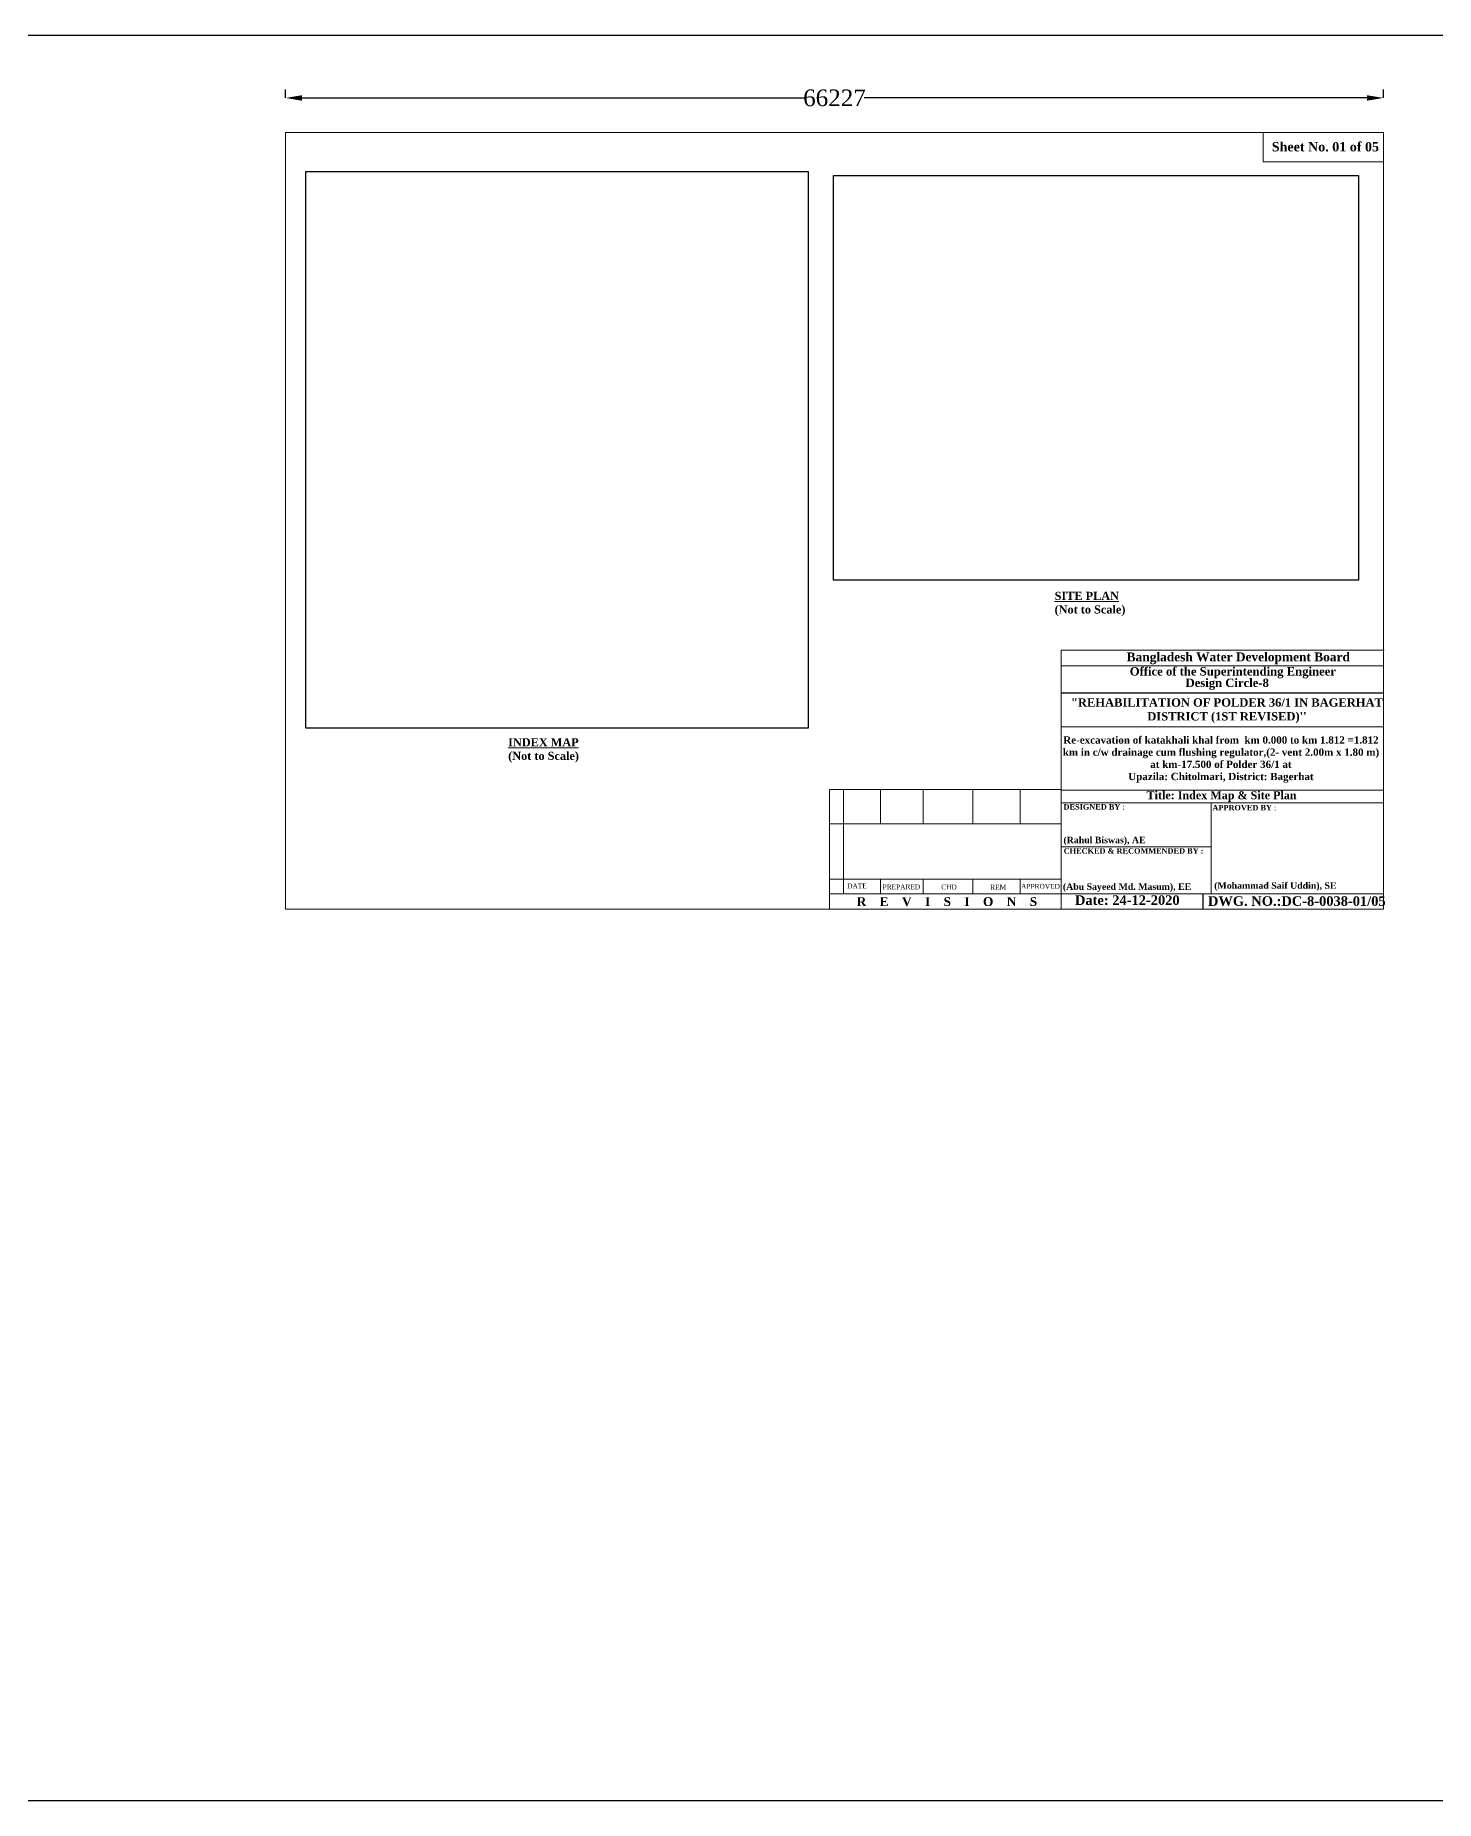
# Model space of a CAD drawing. Header units: metres. Extents: x 11843410 to 12733237, y -3989548 to -3515927.
# Drawn here: x 11989952 to 12074430, y -3989548 to -3883115 of the extents above; entities that cross this region are included whole.
import ezdxf

# ---------------------------------------------------------------- set-up
doc = ezdxf.new("R2010")
doc.units = ezdxf.units.M
doc.header["$LTSCALE"] = 50
doc.styles.get("Standard").update_dxf_attribs({"font": 'times.ttf'})
doc.dimstyles.new('ISO-25', dxfattribs={"dimtxt": 1000, "dimasz": 1000, "dimexe": 500, "dimexo": 1000, "dimtad": 0, "dimdec": 0, "dimtxsty": 'Standard', "dimcen": 2.5, "dimclrd": 2, "dimclre": 256, "dimclrt": 1, "dimadec": 0, "dimazin": 0, "dimtfac": 1, "dimtdec": 0, "dimtmove": 0, "dimatfit": 3, "dimfxl": 1, "dimarcsym": 0})
picture_1 = doc.add_image_def('image4.jpg', size_in_pixel=(2157, 2389))
picture_2 = doc.add_image_def('image5.jpg', size_in_pixel=(872, 672))

# ---------------------------------------------------------------- blocks, each defined once
blk = doc.blocks.new('*D25')
at = {"lineweight": -2, "transparency": 16777216}
for p, q in [((12005049, -3886892), (12005049, -3886392)), ((12071275, -3886892), (12071275, -3886392))]:
    blk.add_line(p, q, dxfattribs=at)
at = {"color": 2, "lineweight": -2, "transparency": 16777216}
for p, q in [((12006049, -3886892), (12036380, -3886892)), ((12070275, -3886892), (12039944, -3886892))]:
    blk.add_line(p, q, dxfattribs=at)
for points in [[(12006049, -3886725), (12006049, -3887059), (12005049, -3886892)], [(12070275, -3886725), (12070275, -3887059), (12071275, -3886892)]]:
    blk.add_solid(points, dxfattribs=at)
at = {"layer": 'Defpoints', "color": 0, "lineweight": -2, "transparency": 16777216}
for p in [(12071275, -3886892), (12005049, -3888974), (12071275, -3888974)]:
    blk.add_point(p, dxfattribs=at)
at = {"color": 1, "lineweight": -2, "transparency": 16777216, "insert": (12038162, -3886892), "char_height": 1000, "attachment_point": 5}
blk.add_mtext('66227', dxfattribs=at)

msp = doc.modelspace()

# ---------------------------------------------------------------- linework, layer by layer
at = {"color": 0, "linetype": 'ByBlock', "lineweight": 20}
for p, q in [((12051841.587, -3935805.845), (12051841.587, -3920186.244)), ((12051841.587, -3920186.244), (12071318.618, -3920186.244)), ((12051841.587, -3921132.713), (12071275.274, -3921132.713)), ((12071275.274, -3922547.099), (12071275.274, -3935060.155)), ((12071275.274, -3922547.099), (12071275.274, -3935060.155)), ((12051841.587, -3924812.072), (12071275.274, -3924812.072)), ((12037862.895, -3928590.684), (12037862.895, -3935805.845)), ((12037862.895, -3928590.684), (12051841.587, -3928590.684)), ((12038248.043, -3928590.684), (12051841.587, -3928590.684)), ((12038248.043, -3928590.684), (12051841.587, -3928590.684)), ((12038248.043, -3928590.684), (12051841.587, -3928590.684)), ((12038714.628, -3928590.684), (12038714.628, -3934875.157)), ((12038714.628, -3928590.684), (12038714.628, -3934875.157)), ((12038714.628, -3928590.684), (12038714.628, -3934875.157)), ((12038714.628, -3928590.684), (12038714.628, -3934875.157)), ((12040939.151, -3928590.684), (12040939.151, -3930645.797)), ((12043502.073, -3928590.684), (12043502.073, -3930645.797)), ((12046504.115, -3928590.684), (12046504.115, -3930645.797)), ((12049369.753, -3928590.684), (12049369.753, -3930645.797)), ((12051841.587, -3928619.481), (12071275.274, -3928619.481)), ((12051841.587, -3929396.385), (12071275.274, -3929396.385)), ((12060890.368, -3929396.385), (12060890.368, -3934875.157)), ((12037862.895, -3930645.797), (12051841.587, -3930645.797)), ((12038248.043, -3930645.797), (12051841.587, -3930645.797)), ((12038248.043, -3930645.797), (12051841.587, -3930645.797)), ((12038248.043, -3930645.797), (12051841.587, -3930645.797)), ((12051841.587, -3932034.496), (12060890.368, -3932034.496)), ((12037862.895, -3933981.63), (12051841.587, -3933981.63)), ((12038248.043, -3933981.63), (12051841.587, -3933981.63)), ((12038248.043, -3933981.63), (12051841.587, -3933981.63)), ((12038248.043, -3933981.63), (12051841.587, -3933981.63)), ((12040939.151, -3933981.63), (12040939.151, -3934875.157)), ((12043502.073, -3933981.63), (12043502.073, -3934875.157)), ((12046504.115, -3933981.63), (12046504.115, -3934875.157)), ((12049369.753, -3933981.63), (12049369.753, -3934875.157)), ((12037862.895, -3934875.157), (12051841.587, -3934875.157)), ((12038248.043, -3934875.157), (12051841.587, -3934875.157)), ((12038248.043, -3934875.157), (12051841.587, -3934875.157)), ((12038248.043, -3934875.157), (12051841.587, -3934875.157)), ((12051841.587, -3934875.157), (12071030.402, -3934875.157)), ((12051841.587, -3935805.845), (12071275.274, -3935805.845)), ((12053909.056, -3934875.157), (12071275.274, -3934875.157)), ((12053909.056, -3934875.157), (12071030.402, -3934875.157)), ((12053909.056, -3934875.157), (12071030.402, -3934875.157)), ((12071275.274, -3935060.155), (12071275.274, -3935805.845))]:
    msp.add_line(p, q, dxfattribs=at)
msp.add_line((12051841.587, -3922764.162), (12071275.274, -3922764.162))
at = {"lineweight": -2}
msp.add_line((12060392.491, -3935805.845), (12060392.491, -3934875.157), dxfattribs=at)
msp.add_lwpolyline([(11918420.653, -3883115.367), (12518302.026, -3883115.367), (12518302.026, -3989548.432), (11918420.653, -3989548.432)], close=True, dxfattribs=at)
at = {"color": 7, "linetype": 'ByBlock', "lineweight": 18}
for points in [[(12005048.561, -3935805.845), (12005048.561, -3888974.098), (12071275.274, -3888974.098), (12071275.274, -3935805.845), (12005048.561, -3935805.845)], [(12071275.274, -3888974.098), (12064028.052, -3888974.098), (12064028.052, -3890752.976), (12071275.274, -3890752.976)]]:
    msp.add_lwpolyline(points, close=True, dxfattribs=at)

# ---------------------------------------------------------------- texts
at = {"color": 0, "linetype": 'ByBlock', "lineweight": 20}
for s, p in [('DATE', (12038929.39, -3934541.124)), ('PREPARED', (12041064.138, -3934600.291)), ('CHD ', (12044598.829, -3934612.156)), (' REM', (12047447.354, -3934615.225)), ('APPROVED', (12049419.652, -3934570.707))]:
    msp.add_text(s, height=290.6281, dxfattribs=at).set_placement(p)
at = {"color": 7, "linetype": 'ByBlock', "lineweight": 18}
for s, insert, char_height, width, attachment_point in [('{\\fTimes New Roman|b1|i0|c0|p18;Sheet No. 01 of 05}', (12064541.801, -3889553.377), 560.63697, 20137.89794, 1), ('{\\fTimes New Roman|b1|i0|c0|p18;\\C256;"REHABILITATION OF POLDER 36/1 IN BAGERHAT DISTRICT (1ST REVISED)\'\' }', (12061836.682, -3923836.114), 500, 19826.46324, 5), ('\\pl1.351,t0.9014;{\\fTimes New Roman|b1|i0|c0|p18;\\C256;Re-excavation of katakhali khal from  km 0.000 to km 1.812 =1.812 km in c/w drainage cum flushing regulator,(2- vent 2.00m x 1.80 m) at km-17.500 of Polder 36/1 at\\fTimes New Roman|b0|i0|c0|p18;\\P\\fTimes New Roman|b1|i0|c0|p18;\\C7;Upazila: Chitolmari, District: Bagerhat\\fTimes New Roman|b0|i0|c0|p18;\\C0; }', (12061473.576, -3926773.918), 440, 19117.57579, 5)]:
    msp.add_mtext(s, dxfattribs=dict(at, insert=insert, char_height=char_height, width=width, attachment_point=attachment_point))
at = {"color": 7, "linetype": 'ByBlock', "lineweight": 15, "char_height": 489.72173, "width": 17590.64539, "attachment_point": 1}
for s, insert in [('{\\fTimes New Roman|b1|i0|c0|p18;\\LSITE PLAN\\P\\l(Not to Scale)}', (12051440.215, -3916667.354)), ('{\\fTimes New Roman|b1|i0|c0|p18;\\LINDEX MAP\\P\\l(Not to Scale)}', (12018476.864, -3925494.568))]:
    msp.add_mtext(s, dxfattribs=dict(at, insert=insert))
at = {"color": 0, "linetype": 'ByBlock', "lineweight": 20}
for s, insert, char_height, width, attachment_point in [('{\\fTimes New Roman|b1|i0|c0|p18;Bangladesh Water Development Board}', (12055787.925, -3920323.031), 534.0292, 19182.15548, 1), ('{\\fTimes New Roman|b1|i0|c0|p18;Office of the Superintending Engineer}', (12055971.369, -3921207.299), 505.97487, 18174.45289, 1), ('{\\fTimes New Roman|b1|i0|c0|p18;Design Circle-8}', (12059337.567, -3921899.089), 505.97487, 18174.45289, 1), ('{\\fTimes New Roman|b1|i0|c0|p18;Title: \\C7;Index Map & Site Plan}', (12061511.759, -3929009.373), 482.41392, 19461.40747, 5), ('{\\fTimes New Roman|b1|i0|c0|p18;(Abu Sayeed Md. Masum), EE}', (12051938.484, -3934243.396), 392.34799, 11166.79213, 1), ('{\\fTimes New Roman|b1|i0|c0|p18;R    E    V    I    S    I    O    N    S}', (12039498.945, -3935076.759), 534.0292, 11971.20347, 1)]:
    msp.add_mtext(s, dxfattribs=dict(at, insert=insert, char_height=char_height, width=width, attachment_point=attachment_point))
at = {"color": 0, "linetype": 'ByBlock', "lineweight": 20, "attachment_point": 1}
for s, insert, char_height in [('{\\fTimes New Roman|b1|i0|c0|p18;DESIGNED BY} :', (12051977.78, -3929468.501), 326.95666), ('{\\fTimes New Roman|b1|i0|c0|p18;APPROVED BY} :', (12060959.363, -3929518.004), 326.95666), ('{\\fTimes New Roman|b1|i0|c0|p18;(Rahul Biswas), AE}', (12051974.563, -3931432.543), 392.34799), ('{\\fTimes New Roman|b1|i0|c0|p18;CHECKED & RECOMMENDED BY :}', (12051987.232, -3932123.478), 326.95666), ('{\\fTimes New Roman|b1|i0|c0|p18;(Mohammad Saif Uddin), SE}', (12061069.42, -3934177.693), 392.34799), ('{\\fTimes New Roman|b1|i0|c0|p18;Date: 24-12-2020} ', (12052668.94, -3934964.795), 576.75154), ('{\\fTimes New Roman|b1|i0|c0|p18;DWG. NO.:DC-8-0038-01/05}', (12060691.624, -3935021.728), 576.75154)]:
    msp.add_mtext(s, dxfattribs=dict(at, insert=insert, char_height=char_height))

# ---------------------------------------------------------------- dimensions: what is measured, and where the dimension line sits
at = {"lineweight": -2}
dim = msp.add_linear_dim(base=(12071275.274, -3886892.077), p1=(12005048.561, -3888974.098), p2=(12071275.274, -3888974.098), dimstyle='ISO-25', override={"dimfxl": 0.12, "dimfxlon": 1}, dxfattribs=at)
dim.commit()
dim.dimension.update_dxf_attribs({"geometry": '*D25', "text_midpoint": (12038161.918, -3886892.077)})

# ---------------------------------------------------------------- pictures from other files: only their frames are drawn
image = msp.add_image(picture_1, insert=(12006268.859, -3924891.051), size_in_units=(30306.888, 33566.6), dxfattribs=at)
image.dxf.flags = 7
image = msp.add_image(picture_2, insert=(12038111.433, -3915955.445), size_in_units=(31652.568, 24392.804), dxfattribs=at)
image.dxf.flags = 7

doc.saveas('drawing.dxf')
